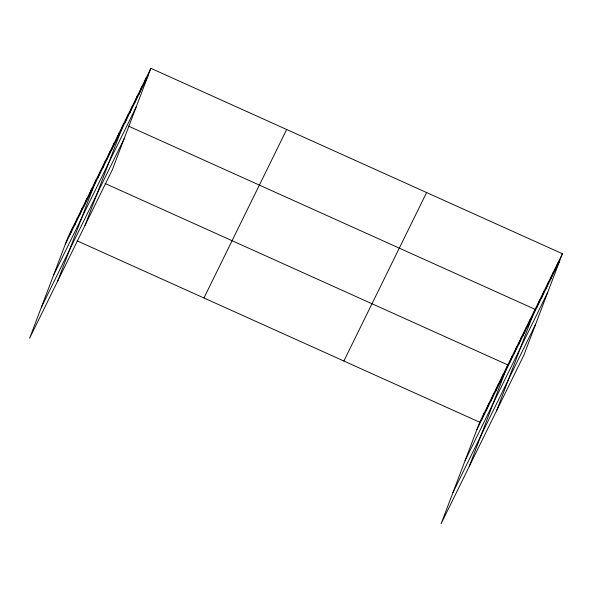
<?xml version="1.0" encoding="UTF-8"?>
<svg xmlns="http://www.w3.org/2000/svg" width="592" height="592" viewBox="0 0 592 592"><rect width="100%" height="100%" fill="white"/><g stroke="black" fill="none" stroke-linecap="round" stroke-linejoin="round"><path stroke-width="0.89" d="M69.982 234.75L72.838 227.247M74.673 225.204L77.522 217.701M79.358 215.658L82.214 208.155M84.049 206.112L86.898 198.609M88.733 196.559L91.582 189.055M57.727 280.985L96.274 179.509M97.976 177.748L100.825 170.244M102.527 168.483L105.376 160.98M107.071 159.211L109.927 151.707M111.622 149.946L114.471 142.443M116.173 140.681L119.022 133.178M85.026 225.389L123.573 123.913M125.275 122.144L128.124 114.641M129.826 112.88L132.675 105.376M134.369 103.615L137.226 96.111M138.92 94.35L141.769 86.846M143.471 85.078L146.32 77.574M150.871 68.309L112.325 169.786L29.6 338.269L68.147 236.8L150.871 68.309L562.4 253.731L523.853 355.2L441.129 523.691L479.675 422.214L562.4 253.731M481.511 420.172L484.36 412.668M486.202 410.619L489.051 403.122M490.886 401.073L493.735 393.569M495.578 391.527L498.427 384.023M500.262 381.981L503.111 374.477M469.256 466.407L507.803 364.931L105.169 183.52M509.497 363.162L512.354 355.659M514.048 353.898L516.897 346.394M518.599 344.633L521.448 337.129M523.15 335.368L525.999 327.864M527.701 326.096L530.55 318.592M496.555 410.804L535.101 309.327L128.42 126.096M536.803 307.566L539.652 300.063M541.347 298.301L544.203 290.798M545.898 289.029L548.747 281.526M550.449 279.764L553.298 272.261M555 270.5L557.849 262.996M65.298 244.296L148.022 75.813M53.517 275.31L136.241 106.826M41.381 307.263L124.105 138.772M203.951 297.983L286.676 129.5M343.871 361.024L426.595 192.541M476.826 429.718L559.551 261.227M465.046 460.731L547.77 292.241M452.91 492.677L535.634 324.194M77.041 240.803L479.675 422.214"/></g></svg>
